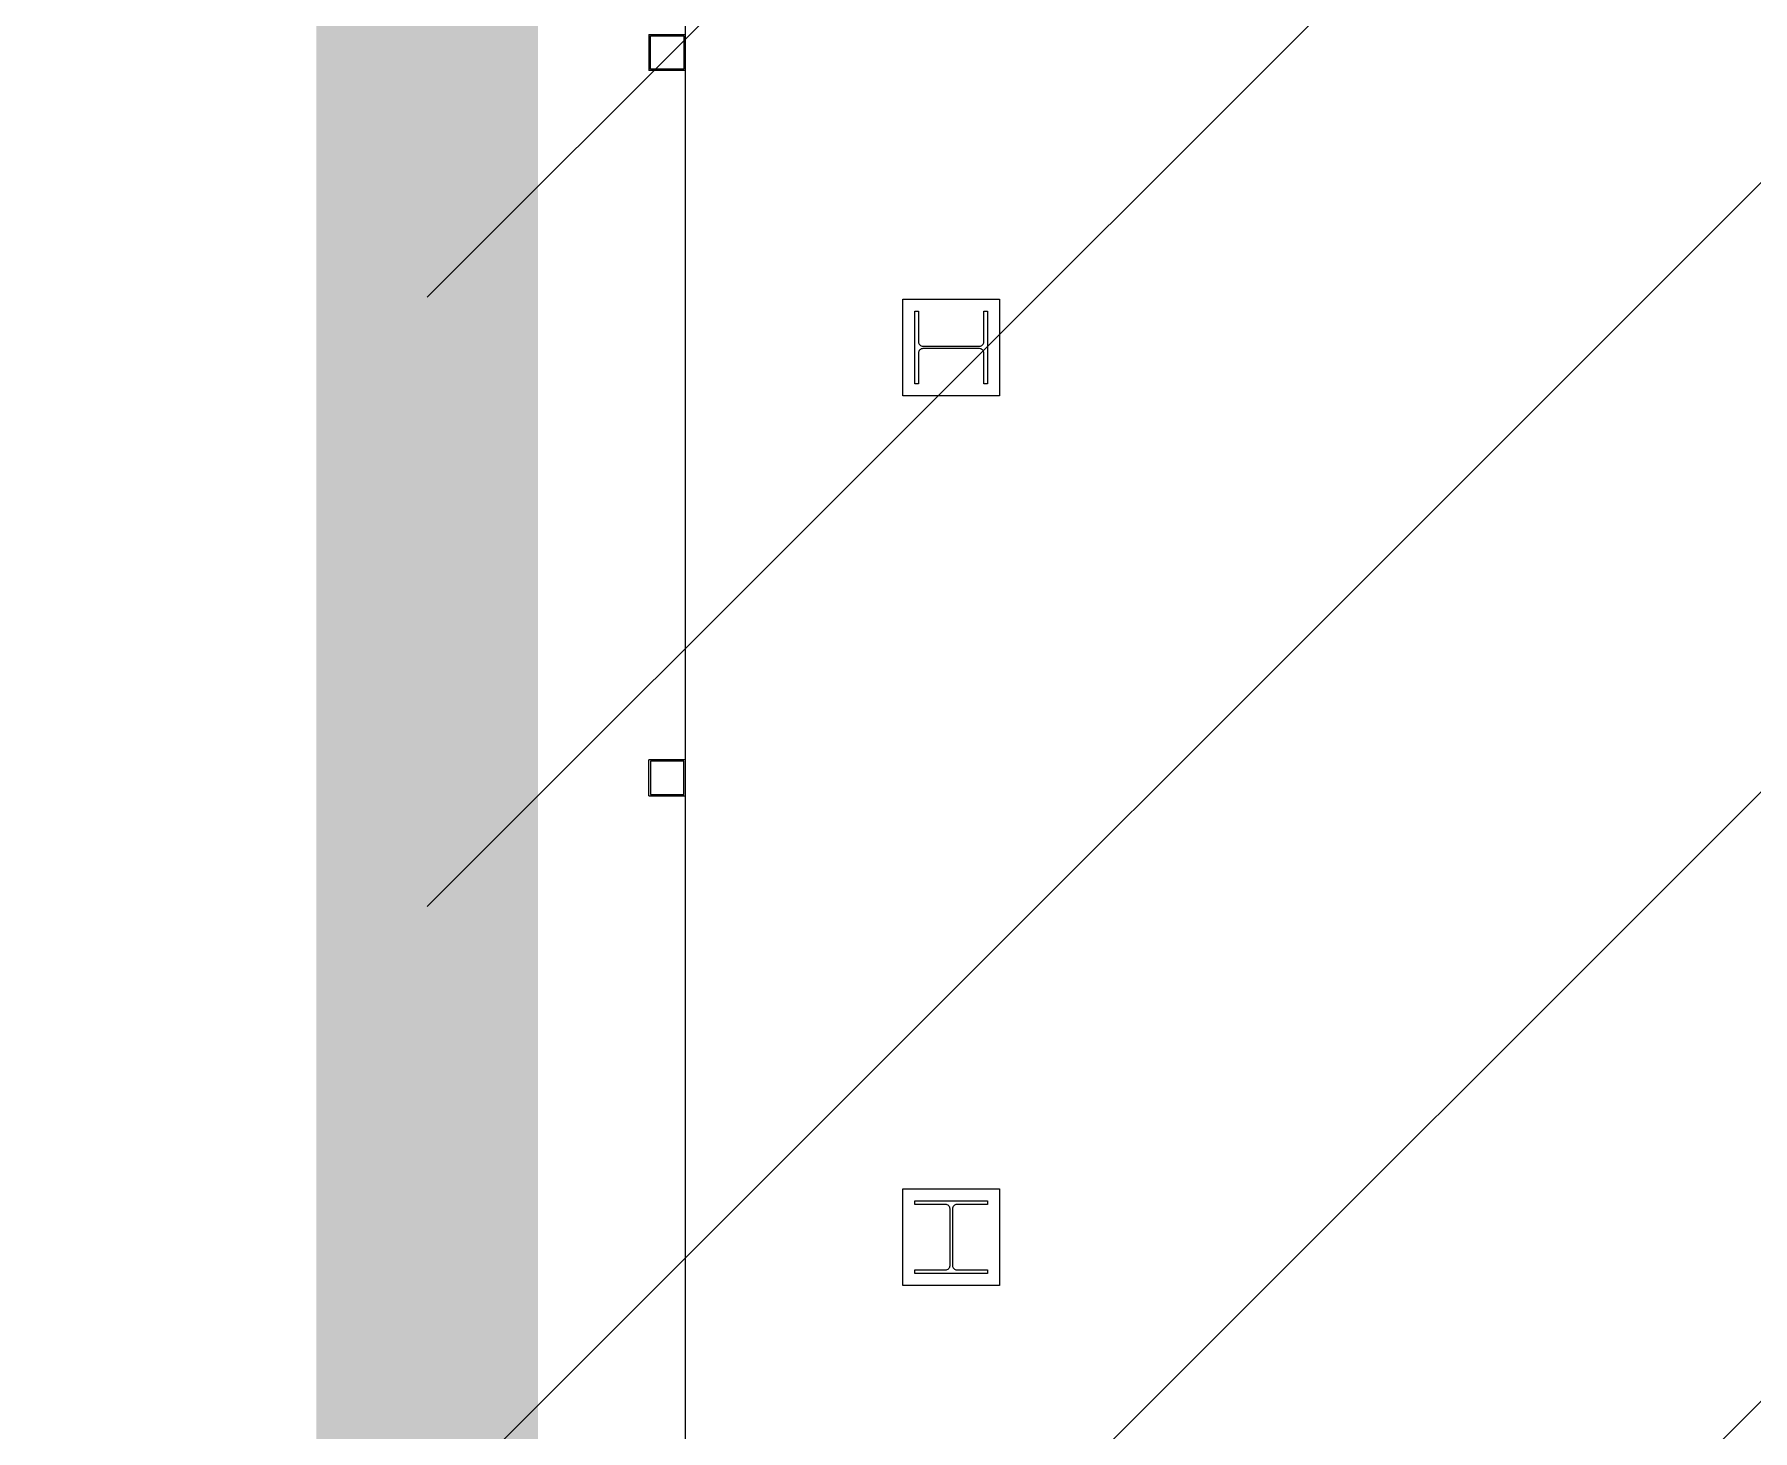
# Model space of a CAD drawing. Header units: millimetres. Extents: x 66027 to 360317, y -114806 to -64032.
# Drawn here: x 128081.3 to 128507.7, y -69186 to -68839.5 of the extents above; entities that cross this region are included whole.
import ezdxf

# ---------------------------------------------------------------- set-up
doc = ezdxf.new("R2010")
doc.units = ezdxf.units.MM
doc.header["$LTSCALE"] = 140
doc.layers.add('3', color=3, linetype='Continuous')
doc.layers.add('C_TEXT_01', color=2, linetype='Continuous')

# ---------------------------------------------------------------- blocks, each defined once
blk = doc.blocks.new('KEY PLAN_NEW')
h = blk.add_hatch()
h.set_pattern_fill('ANSI31', color=253, scale=2)
h.set_pattern_definition([(45, (-1396.921, -1800.0236), (-4.490128, 4.490128), [])])
edge = h.paths.add_edge_path()
edge.add_line((-2006.86, -1075.94), (-2006.86, -1091.94))
edge.add_line((-2006.86, -1091.94), (-2067.86, -1091.94))
edge.add_line((-2067.86, -1091.94), (-2067.86, -1375.94))
edge.add_line((-2067.86, -1375.94), (-2006.86, -1375.94))
edge.add_line((-2006.86, -1375.94), (-2006.86, -1391.94))
edge.add_line((-2006.86, -1391.94), (-2007.86, -1391.94))
edge.add_line((-2007.86, -1391.94), (-2007.86, -1488.94))
edge.add_line((-2007.86, -1488.94), (-2008.31, -1488.94))
edge.add_arc((-2028.72, -1493.5), 20.91, 12.5777, 76.5787)
edge.add_line((-2023.86, -1473.16), (-2023.86, -1391.94))
edge.add_line((-2023.86, -1391.94), (-2247.86, -1391.94))
edge.add_line((-2247.86, -1391.94), (-2247.86, -1488.94))
edge.add_line((-2247.86, -1488.94), (-2263.86, -1488.94))
edge.add_line((-2263.86, -1488.94), (-2263.86, -1452.18))
edge.add_line((-2263.86, -1452.18), (-2549.86, -1452.18))
edge.add_line((-2549.86, -1452.18), (-2549.86, -1488.94))
edge.add_line((-2549.86, -1488.94), (-2565.86, -1488.94))
edge.add_line((-2565.86, -1488.94), (-2565.86, -1427.94))
edge.add_line((-2565.86, -1427.94), (-2720.86, -1427.94))
edge.add_line((-2720.86, -1427.94), (-2720.86, -1411.94))
edge.add_line((-2720.86, -1411.94), (-2623.86, -1411.94))
edge.add_line((-2623.86, -1411.94), (-2623.86, -1075.94))
edge.add_line((-2623.86, -1075.94), (-2563.86, -1075.94))
edge.add_line((-2563.86, -1075.94), (-2563.86, -1071.94))
edge.add_line((-2563.86, -1071.94), (-2547.86, -1071.94))
edge.add_line((-2547.86, -1071.94), (-2547.86, -1091.94))
edge.add_line((-2547.86, -1091.94), (-2607.86, -1091.94))
edge.add_line((-2607.86, -1091.94), (-2607.86, -1411.94))
edge.add_line((-2607.86, -1411.94), (-2549.86, -1411.94))
edge.add_line((-2549.86, -1411.94), (-2549.86, -1436.18))
edge.add_line((-2549.86, -1436.18), (-2263.86, -1436.18))
edge.add_line((-2263.86, -1436.18), (-2263.86, -1375.94))
edge.add_line((-2263.86, -1375.94), (-2083.86, -1375.94))
edge.add_line((-2083.86, -1375.94), (-2083.86, -1075.94))
edge.add_line((-2083.86, -1075.94), (-2006.86, -1075.94))
at = {"color": 253}
for p, q in [((-2543.86, -1075.5, 46), (-2543.86, -1368.38, 46)), ((-2546.86, -1250.44, 46), (-2546.86, -1253.44, 46)), ((-2546.86, -1250.44, 46), (-2543.86, -1250.44, 46)), ((-2546.74, -1253.32, 46), (-2546.74, -1250.56, 46)), ((-2546.74, -1250.56, 46), (-2543.98, -1250.56, 46)), ((-2543.98, -1250.56, 46), (-2543.98, -1253.32, 46)), ((-2543.98, -1250.56, 46), (-2543.98, -1253.32, 46)), ((-2543.86, -1253.44, 46), (-2546.86, -1253.44, 46)), ((-2543.98, -1253.32, 46), (-2546.74, -1253.32, 46)), ((-2546.86, -1313.44, 46), (-2546.86, -1310.44, 46)), ((-2543.86, -1310.44, 46), (-2546.86, -1310.44, 46)), ((-2543.98, -1310.56, 46), (-2546.74, -1310.56, 46)), ((-2546.74, -1310.56, 46), (-2546.74, -1313.32, 46)), ((-2543.98, -1313.32, 46), (-2543.98, -1310.56, 46)), ((-2543.98, -1313.32, 46), (-2543.98, -1310.56, 46)), ((-2546.86, -1313.44, 46), (-2543.86, -1313.44, 46)), ((-2546.74, -1313.32, 46), (-2543.98, -1313.32, 46))]:
    blk.add_line(p, q, dxfattribs=at)
at = {"layer": 'C_TEXT_01', "color": 253, "elevation": 46}
for points in [[(-2525.86, -1272.34), (-2517.86, -1272.34), (-2517.86, -1280.34), (-2525.86, -1280.34)], [(-2525.86, -1353.94), (-2525.86, -1345.94), (-2517.86, -1345.94), (-2517.86, -1353.94)]]:
    blk.add_lwpolyline(points, close=True, dxfattribs=at)
for points in [[(-2524.86, -1276.34), (-2524.86, -1273.34), (-2524.56, -1273.34), (-2524.56, -1275.88, 0.414214), (-2524.2, -1276.24), (-2519.52, -1276.24, 0.414214), (-2519.16, -1275.88), (-2519.16, -1273.34), (-2518.86, -1273.34), (-2518.86, -1279.34), (-2519.16, -1279.34), (-2519.16, -1276.8, 0.414214), (-2519.52, -1276.44), (-2524.2, -1276.44, 0.414214), (-2524.56, -1276.8), (-2524.56, -1279.34), (-2524.86, -1279.34), (-2524.86, -1276.34)], [(-2521.86, -1352.94), (-2524.86, -1352.94), (-2524.86, -1352.64), (-2522.32, -1352.64, 0.414214), (-2521.96, -1352.28), (-2521.96, -1347.6, 0.414214), (-2522.32, -1347.24), (-2524.86, -1347.24), (-2524.86, -1346.94), (-2518.86, -1346.94), (-2518.86, -1347.24), (-2521.4, -1347.24, 0.414214), (-2521.76, -1347.6), (-2521.76, -1352.28, 0.414214), (-2521.4, -1352.64), (-2518.86, -1352.64), (-2518.86, -1352.94), (-2521.86, -1352.94)]]:
    blk.add_lwpolyline(points, format="xyb", dxfattribs=at)

msp = doc.modelspace()

# ---------------------------------------------------------------- hatches: boundary and pattern name
at = {"layer": '3'}
h = msp.add_hatch(dxfattribs=at)
h.set_pattern_fill('ANSI31', color=256, scale=855.36)
h.set_pattern_definition([(45, (-4781843.73, 725383.7), (-75.603857, 75.603857), [])])
h.paths.add_polyline_path([(129550.5, -68272.51), (128178.84, -68272.51), (128178.84, -69252.27), (129550.5, -69252.27)])

# ---------------------------------------------------------------- linework, layer by layer
at = {"layer": '3', "const_width": 55, "elevation": 151.8}
msp.add_lwpolyline([(129550.5, -69252.27), (128178.84, -69252.27), (128178.84, -68272.51), (129550.5, -68272.51)], close=True, dxfattribs=at)

# ---------------------------------------------------------------- block references
at = {"xscale": 3, "yscale": 3, "zscale": 3}
msp.add_blockref('KEY PLAN_NEW', (135874.42, -65088.16), dxfattribs=at)

doc.saveas('drawing.dxf')
